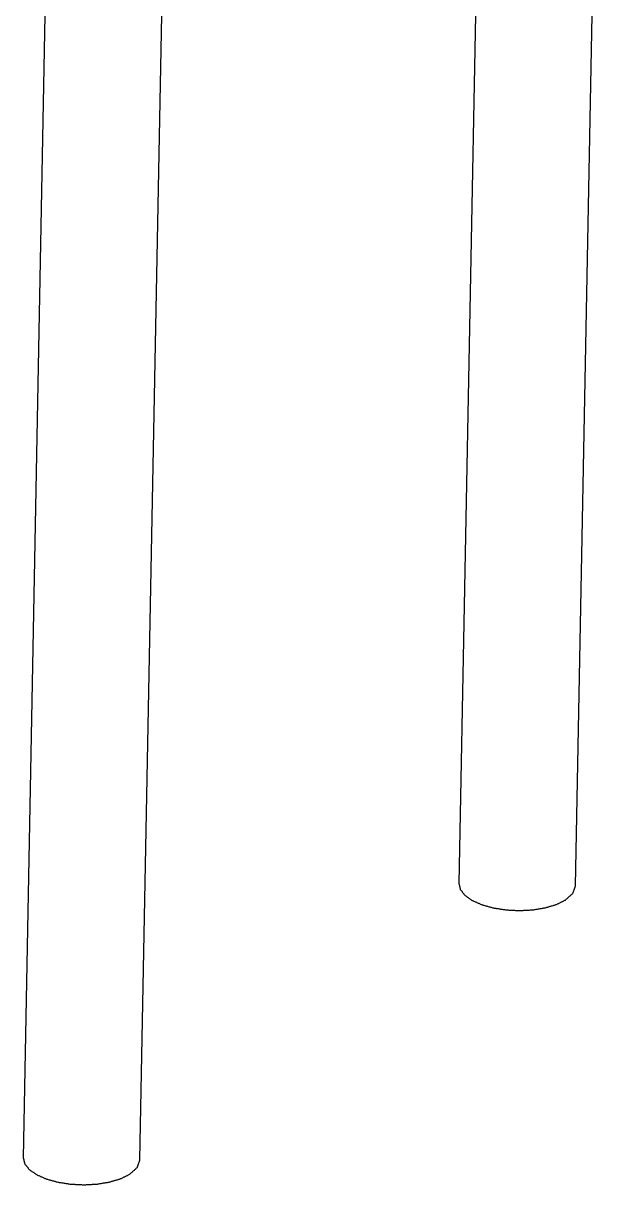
# Model space of a CAD drawing. Header units: millimetres. Extents: x 0 to 420, y 0 to 297.
# Drawn here: x 314.5 to 352.9, y 68.3 to 143.9 of the extents above; entities that cross this region are included whole.
import ezdxf

# ---------------------------------------------------------------- set-up
doc = ezdxf.new("R2010")
doc.units = ezdxf.units.MM
doc.layers.add('101', color=7, linetype='Continuous', true_color=0xffffff)

msp = doc.modelspace()

# ---------------------------------------------------------------- linework, layer by layer
at = {"layer": '101', "color": 92, "linetype": 'Continuous', "lineweight": 25}
for p, q in [((345.273, 212.41), (342.903, 87.869)), ((350.502, 87.724), (352.855, 211.364)), ((322.143, 69.877), (324.608, 199.403)), ((316.994, 198.712), (314.545, 70.021))]:
    msp.add_line(p, q, dxfattribs=at)
for points, knots in [([(342.903, 87.869), (342.997, 87.48), (343.289, 87.108), (343.763, 86.773), (344.394, 86.492), (345.148, 86.281), (345.985, 86.151), (346.86, 86.108), (347.727, 86.156), (348.539, 86.292), (349.254, 86.507), (349.832, 86.792)], [0, 0, 0.051748, 0.112891, 0.187969, 0.277258, 0.378523, 0.488074, 0.601407, 0.713699, 0.82019, 0.916679, 1, 1]), ([(349.832, 86.792), (350.326, 87.233), (350.502, 87.724)], [0, 0, 0.559569, 1, 1]), ([(314.545, 70.021), (314.639, 69.632), (314.931, 69.26), (315.404, 68.925), (316.035, 68.644), (316.789, 68.433), (317.626, 68.303), (318.502, 68.261), (319.369, 68.309), (320.181, 68.444), (320.895, 68.66), (321.473, 68.944)], [0, 0, 0.051747, 0.112888, 0.187966, 0.277258, 0.378523, 0.488071, 0.60141, 0.713696, 0.820192, 0.916679, 1, 1]), ([(321.473, 68.944), (321.967, 69.386), (322.143, 69.877)], [0, 0, 0.559561, 1, 1])]:
    msp.add_open_spline(points, degree=1, knots=knots, dxfattribs=at)

doc.saveas('drawing.dxf')
